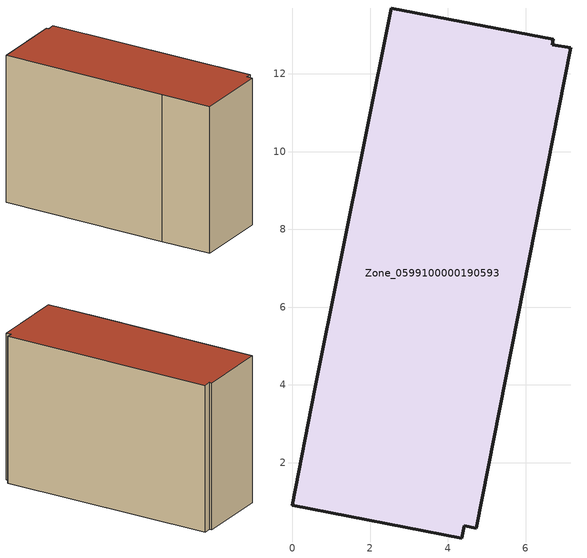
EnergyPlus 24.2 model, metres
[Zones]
Zone_0599100000190593
 floor ground (C_G): 7.15,12.68 4.73,0.31 4.41,0.38 4.35,0.06 0,0.91 0.58,3.89 2.55,13.7 6.71,12.89 6.68,12.75 z0
 wall outside (C_F): 2.55,13.7 0.58,3.89 0,0.91 4.35,0.06 4.41,0.38 4.73,0.31 7.15,12.68 6.68,12.75 6.71,12.89 2.55,13.7 z0:8.77
 roof outside (C_R): 6.68,12.75 6.71,12.89 2.55,13.7 0.58,3.89 0,0.91 4.35,0.06 4.41,0.38 4.73,0.31 7.15,12.68 z8.77
[BUILDING]
Pand.0599100000190593: North Axis=0; Terrain=City; Loads Convergence Tolerance Value=0.04; Temperature Convergence Tolerance Value=0.4; Solar Distribution=FullExterior; Maximum Number of Warmup Days=25; Minimum Number of Warmup Days=1
[Site:Location]
Rotterdam.The.Hague.AP_ZH_NLD Design_Conditions: Latitude=51.96; Longitude=4.45; Time Zone=1; Elevation=-4.5
[SITE:GROUNDTEMPERATURE:BUILDINGSURFACE]
18, 18, 18, 18, 18, 18, 18, 18, 18, 18, 18, 18
[MATERIAL] Thermal Absorptance=0.9; Solar Absorptance=0.7; Visible Absorptance=0.7
Name | Roughness | Thickness | Conductivity | Density | Specific Heat
G.TC.1946-1964 | MediumSmooth | 0.15 | 1 | 540 | 1210
F.TC.1946-1964 | Rough | 0.3 | 0.857143 | 1920 | 840
R.TC.1946-1964 | MediumRough | 0.2 | 0.235294 | 1500 | 1000
[CONSTRUCTION]
C_G: G.TC.1946-1964
C_F: F.TC.1946-1964
C_R: R.TC.1946-1964
[ZONE]
Zone_0599100000190593: Type=1; Multiplier=1; Ceiling Height=Autocalculate; Volume=Autocalculate; Floor Area=autocalculate; Part of Total Floor Area=Yes
[ZONEINFILTRATION:DESIGNFLOWRATE]
Infil_Zone_0599100000190593: Zone or ZoneList or Space or SpaceList=Zone_0599100000190593; Schedule=AlwaysOn; Design Flow Rate Calculation Method=Flow/Area; Flow Rate per Floor Area=0.003; Constant Term Coefficient=1; Temperature Term Coefficient=0; Velocity Term Coefficient=0; Velocity Squared Term Coefficient=0
[HVACTEMPLATE:ZONE:IDEALLOADSAIRSYSTEM]
Zone_0599100000190593: Maximum Heating Supply Air Temperature=50; Minimum Cooling Supply Air Temperature=13; Maximum Heating Supply Air Humidity Ratio=0.0156; Minimum Cooling Supply Air Humidity Ratio=0.0077; Heating Limit=NoLimit; Cooling Limit=NoLimit; Dehumidification Control Type=ConstantSensibleHeatRatio; Cooling Sensible Heat Ratio=0.7; Dehumidification Setpoint=60; Humidification Control Type=None; Humidification Setpoint=30; Outdoor Air Method=None; Outdoor Air Flow Rate per Person=0.00944; Outdoor Air Flow Rate per Zone Floor Area=0; Outdoor Air Flow Rate per Zone=0; Demand Controlled Ventilation Type=None; Outdoor Air Economizer Type=NoEconomizer; Heat Recovery Type=None; Sensible Heat Recovery Effectiveness=0.7; Latent Heat Recovery Effectiveness=0.65
[ZONECONTROL:THERMOSTAT]
ThermostatControl_Zone_0599100000190593: Zone or ZoneList=Zone_0599100000190593; Control Type Schedule=DualSetpointControlType; Control 1=Thermostat_Zone_0599100000190593; Temperature Difference Between Cutout And Setpoint=0
[THERMOSTATSETPOINT:DUALSETPOINT]
Thermostat_Zone_0599100000190593: Heating Setpoint Temperature Schedule=HeatingSetpoint_Zone_0599100000190593; Cooling Setpoint Temperature Schedule=CoolingSetpoint_Zone_0599100000190593
[SCHEDULE:COMPACT]
HeatingSetpoint_Zone_0599100000190593: Through: 12/31, For: AllDays, Until: 24:00, 21
CoolingSetpoint_Zone_0599100000190593: Through: 12/31, For: AllDays, Until: 24:00, 24
DualSetpointControlType: Through: 12/31, For: AllDays, Until: 24:00, 4
AlwaysOn: Through: 12/31, For: AllDays, Until: 24:00, 1
